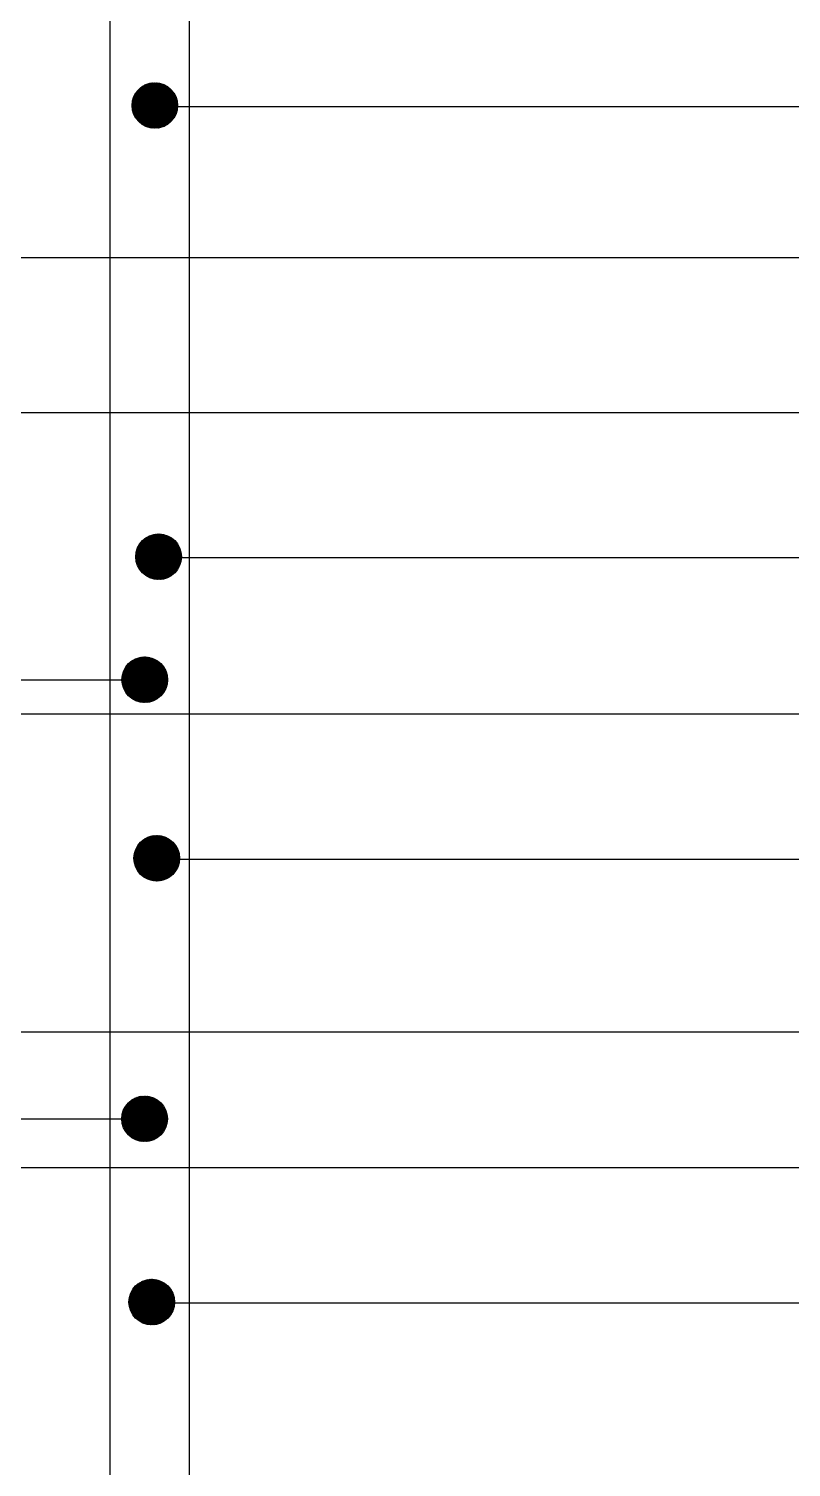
# Model space of a CAD drawing. Extents: x -4780 to 4154, y -1673 to 3208.
# Drawn here: x 2447.4 to 2623.4, y -267.1 to 65.1 of the extents above; entities that cross this region are included whole.
import ezdxf

# ---------------------------------------------------------------- set-up
doc = ezdxf.new("R2010")
doc.units = 0
doc.header["$MEASUREMENT"] = 0

msp = doc.modelspace()

# ---------------------------------------------------------------- hatches: boundary and pattern name
h = msp.add_hatch()
h.set_pattern_fill('ANSI31', color=256)
h.set_pattern_definition([(45, (-529.6025, -5.54532), (-0.0883883476, 0.0883883476), [])])
h.paths.add_polyline_path([(2471.216, 47.35, 1), (2481.739, 47.35, 1)])
h = msp.add_hatch()
h.set_pattern_fill('ANSI31', color=256)
h.set_pattern_definition([(45, (-528.72158, -109.73167), (-0.0883883476, 0.0883883476), [])])
h.paths.add_polyline_path([(2472.097, -56.836, 1), (2482.62, -56.836, 1)])
h = msp.add_hatch()
h.set_pattern_fill('ANSI31', color=256)
h.set_pattern_definition([(45, (-531.94754, -138.12891), (-0.0883883476, 0.0883883476), [])])
h.paths.add_polyline_path([(2468.871, -85.233, 1), (2479.394, -85.233, 1)])
h = msp.add_hatch()
h.set_pattern_fill('ANSI31', color=256)
h.set_pattern_definition([(45, (-529.17473, -179.34751), (-0.0883883476, 0.0883883476), [])])
h.paths.add_polyline_path([(2471.643, -126.452, 1), (2482.167, -126.452, 1)])
h = msp.add_hatch()
h.set_pattern_fill('ANSI31', color=256)
h.set_pattern_definition([(45, (-531.9705, -239.51721), (-0.0883883476, 0.0883883476), [])])
h.paths.add_polyline_path([(2468.848, -186.622, 1), (2479.371, -186.622, 1)])
h = msp.add_hatch()
h.set_pattern_fill('ANSI31', color=256)
h.set_pattern_definition([(45, (-530.31699, -281.8179), (-0.0883883476, 0.0883883476), [])])
h.paths.add_polyline_path([(2470.501, -228.922, 1), (2481.024, -228.922, 1)])

# ---------------------------------------------------------------- linework, layer by layer
for p, q in [((2637.632, 47.071), (2477.078, 47.071)), ((2636.263, 12.178), (2384.427, 12.178)), ((2637.388, -23.592), (2429.818, -23.592)), ((2638.513, -57.116), (2477.959, -57.116)), ((2253.388, -85.272), (2475.677, -85.272)), ((2636.935, -93.208), (2429.365, -93.208)), ((2638.06, -126.731), (2477.506, -126.731)), ((2636.918, -166.647), (2385.081, -166.647)), ((2253.365, -186.66), (2475.654, -186.66)), ((2636.918, -197.925), (2429.348, -197.925)), ((2636.918, -229.202), (2476.363, -229.202))]:
    msp.add_line(p, q)
at = {"color": 0, "lineweight": 25}
msp.add_lwpolyline([(2466.124, 416.025), (2484.373, 416.025), (2484.373, -494.753), (2466.124, -494.753)], close=True, dxfattribs=at)
for centre in [(2476.477, 47.35), (2477.358, -56.836), (2474.132, -85.233), (2476.905, -126.452), (2474.109, -186.622), (2475.763, -228.922)]:
    msp.add_circle(centre, 5.262)

doc.saveas('drawing.dxf')
